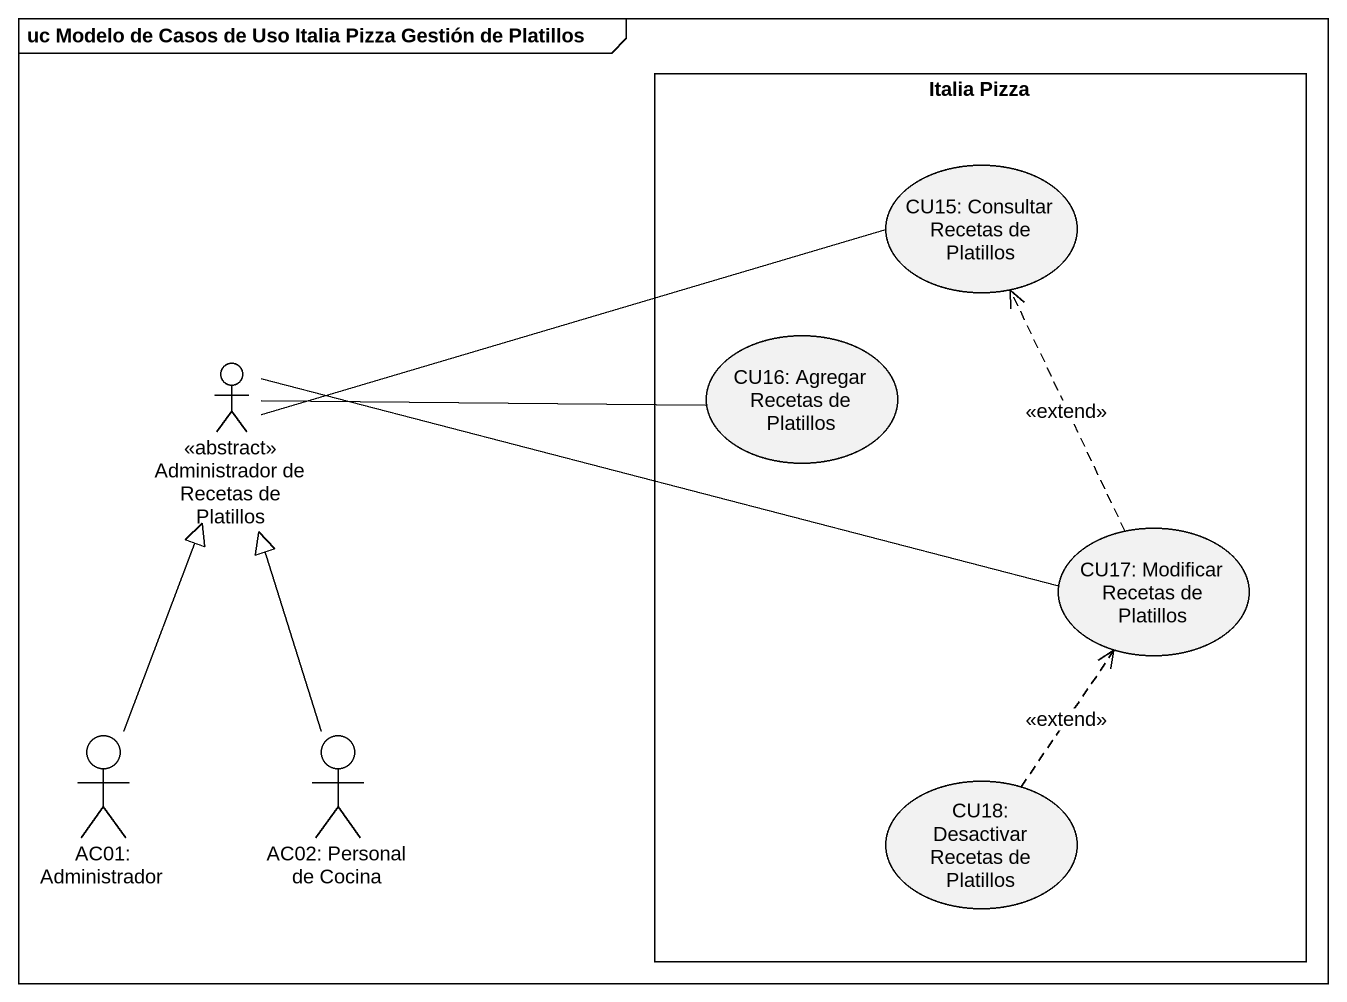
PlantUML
@startuml
mainframe uc Modelo de Casos de Uso Italia Pizza Gestión de Platillos
rectangle "Italia Pizza" as Italia_Pizza {
  usecase "CU15: Consultar Recetas de Platillos" as CU15_Consultar_Recetas_de
  usecase "CU16: Agregar Recetas de Platillos" as CU16_Agregar_Recetas_de
  usecase "CU17: Modificar Recetas de Platillos" as CU17_Modificar_Recetas_de
  usecase "CU18: Desactivar Recetas de Platillos" as CU18_Desactivar_Recetas_de
}
actor "Administrador de Recetas de Platillos" as Administrador_de_Recetas_de <<abstract>>
actor "AC01: Administrador" as AC01_Administrador
actor "AC02: Personal de Cocina" as AC02_Personal_de_Cocina
Administrador_de_Recetas_de -right- CU15_Consultar_Recetas_de
Administrador_de_Recetas_de -right- CU16_Agregar_Recetas_de
Administrador_de_Recetas_de -right- CU17_Modificar_Recetas_de
CU17_Modificar_Recetas_de .up.> CU15_Consultar_Recetas_de : <<extend>>
AC01_Administrador -up-|> Administrador_de_Recetas_de
AC02_Personal_de_Cocina -up-|> Administrador_de_Recetas_de
CU18_Desactivar_Recetas_de .up.> CU17_Modificar_Recetas_de : <<extend>>
@enduml
